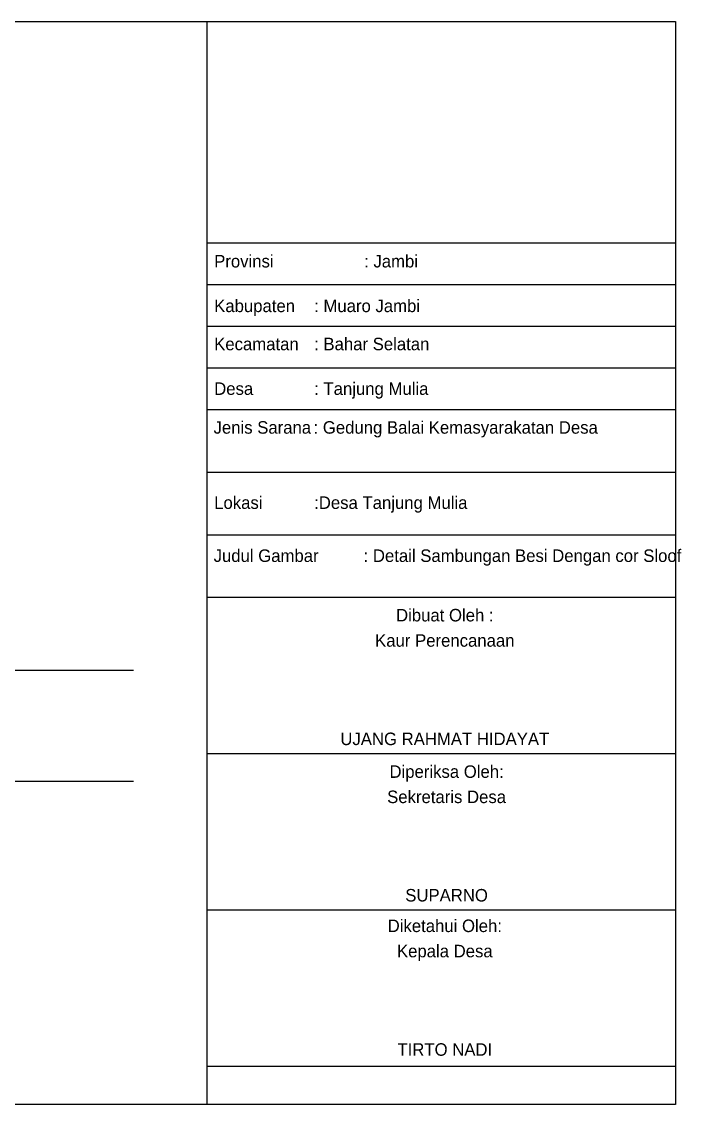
# Model space of a CAD drawing. Header units: inches. Extents: x -108 to 13185, y -10150 to 372.
# Drawn here: x 13066.1 to 13184.9, y -3471.6 to -3276.8 of the extents above; entities that cross this region are included whole.
import ezdxf

# ---------------------------------------------------------------- set-up
doc = ezdxf.new("R2010")
doc.units = ezdxf.units.IN
doc.header["$MEASUREMENT"] = 0

msp = doc.modelspace()

# ---------------------------------------------------------------- linework, layer by layer
for p, q in [((12853.76, -3276.79), (13183.8, -3276.79)), ((13099.45, -3276.79), (13099.45, -3471.55)), ((13183.8, -3276.79), (13183.8, -3471.55)), ((13099.45, -3316.58), (13183.8, -3316.58)), ((13099.45, -3324.08), (13183.8, -3324.08)), ((13099.45, -3331.58), (13183.8, -3331.58)), ((13099.45, -3339.08), (13183.8, -3339.08)), ((13099.45, -3346.58), (13183.8, -3346.58)), ((13099.45, -3357.83), (13183.8, -3357.83)), ((13099.45, -3369.08), (13183.8, -3369.08)), ((13099.45, -3380.33), (13183.8, -3380.33)), ((13086.21, -3393.49), (12986.21, -3393.49)), ((13099.45, -3408.45), (13183.8, -3408.45)), ((13086.21, -3413.49), (12986.21, -3413.49)), ((13099.45, -3436.58), (13183.8, -3436.58)), ((13099.45, -3464.7), (13183.8, -3464.7)), ((13183.8, -3471.55), (12853.76, -3471.55))]:
    msp.add_line(p, q)

# ---------------------------------------------------------------- texts
at = {"char_height": 2.25, "width": 83.043}
for s, insert, attachment_point in [('Provinsi^I^I: Jambi', (13100.76, -3318.76), 1), ('Kabupaten^I: Muaro Jambi', (13100.76, -3326.79), 1), ('Kecamatan^I: Bahar Selatan', (13100.76, -3333.65), 1), ('Desa^I^I: Tanjung Mulia', (13100.76, -3341.68), 1), ('Jenis Sarana^I: Gedung Balai Kemasyarakatan Desa', (13100.65, -3348.66), 1), ('Lokasi^I^I:Desa Tanjung Mulia', (13100.76, -3362.19), 1), ('Judul Gambar^I: Detail Sambungan Besi Dengan cor Sloof ', (13100.66, -3371.73), 1), ('Dibuat Oleh^I: ', (13142.28, -3382.43), 2), ('Kaur Perencanaan^I', (13142.28, -3386.98), 2), ('UJANG RAHMAT HIDAYAT ', (13142.28, -3404.68), 2), ('Diperiksa Oleh: ', (13142.6, -3410.57), 2), ('Sekretaris Desa ', (13142.6, -3415.11), 2), ('SUPARNO', (13142.6, -3432.81), 2), ('Diketahui Oleh: ', (13142.28, -3438.31), 2), ('Kepala Desa^I', (13142.28, -3442.85), 2), ('TIRTO NADI', (13142.28, -3460.56), 2)]:
    msp.add_mtext(s, dxfattribs=dict(at, insert=insert, attachment_point=attachment_point))

doc.saveas('drawing.dxf')
